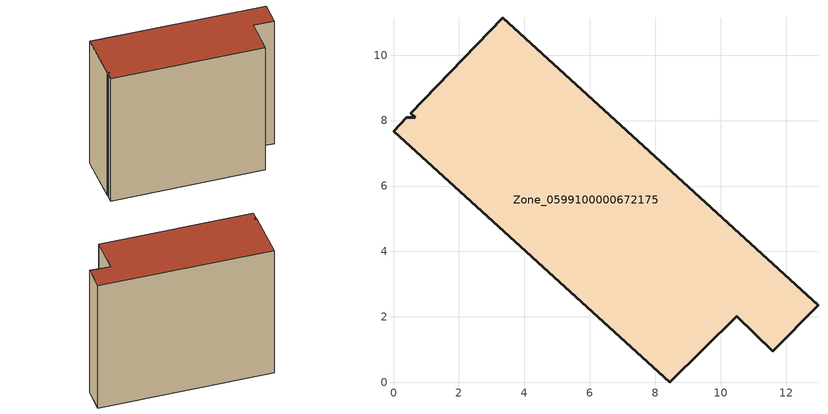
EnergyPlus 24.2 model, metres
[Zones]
Zone_0599100000672175
 floor ground (C_G): 3.35,11.15 12.97,2.36 11.59,0.95 10.49,2.02 8.44,0 0,7.68 0.39,8.09 0.66,8.1 0.53,8.23 z0
 wall outside (C_F): 8.44,0 10.49,2.02 11.59,0.95 12.97,2.36 3.35,11.15 0.53,8.23 0.66,8.1 0.39,8.09 0,7.68 8.44,0 z0:10.36
 roof outside (C_R): 0.66,8.1 0.39,8.09 0,7.68 8.44,0 10.49,2.02 11.59,0.95 12.97,2.36 3.35,11.15 0.53,8.23 z10.36
[BUILDING]
Pand.0599100000672175: North Axis=0; Terrain=City; Loads Convergence Tolerance Value=0.04; Temperature Convergence Tolerance Value=0.4; Solar Distribution=FullExterior; Maximum Number of Warmup Days=25; Minimum Number of Warmup Days=1
[Site:Location]
Rotterdam.The.Hague.AP_ZH_NLD Design_Conditions: Latitude=51.96; Longitude=4.45; Time Zone=1; Elevation=-4.5
[SITE:GROUNDTEMPERATURE:BUILDINGSURFACE]
18, 18, 18, 18, 18, 18, 18, 18, 18, 18, 18, 18
[MATERIAL] Thermal Absorptance=0.9; Solar Absorptance=0.7; Visible Absorptance=0.7
Name | Roughness | Thickness | Conductivity | Density | Specific Heat
G.TI.1946 | MediumSmooth | 0.15 | 1 | 540 | 1210
F.TI.1946 | Rough | 0.3 | 0.857143 | 1920 | 840
R.TI.1946 | MediumRough | 0.2 | 0.1 | 1500 | 1000
[CONSTRUCTION]
C_G: G.TI.1946
C_F: F.TI.1946
C_R: R.TI.1946
[ZONE]
Zone_0599100000672175: Type=1; Multiplier=1; Ceiling Height=Autocalculate; Volume=Autocalculate; Floor Area=autocalculate; Part of Total Floor Area=Yes
[ZONEINFILTRATION:DESIGNFLOWRATE]
Infil_Zone_0599100000672175: Zone or ZoneList or Space or SpaceList=Zone_0599100000672175; Schedule=AlwaysOn; Design Flow Rate Calculation Method=Flow/Area; Flow Rate per Floor Area=0.003; Constant Term Coefficient=1; Temperature Term Coefficient=0; Velocity Term Coefficient=0; Velocity Squared Term Coefficient=0
[HVACTEMPLATE:ZONE:IDEALLOADSAIRSYSTEM]
Zone_0599100000672175: Maximum Heating Supply Air Temperature=50; Minimum Cooling Supply Air Temperature=13; Maximum Heating Supply Air Humidity Ratio=0.0156; Minimum Cooling Supply Air Humidity Ratio=0.0077; Heating Limit=NoLimit; Cooling Limit=NoLimit; Dehumidification Control Type=ConstantSensibleHeatRatio; Cooling Sensible Heat Ratio=0.7; Dehumidification Setpoint=60; Humidification Control Type=None; Humidification Setpoint=30; Outdoor Air Method=None; Outdoor Air Flow Rate per Person=0.00944; Outdoor Air Flow Rate per Zone Floor Area=0; Outdoor Air Flow Rate per Zone=0; Demand Controlled Ventilation Type=None; Outdoor Air Economizer Type=NoEconomizer; Heat Recovery Type=None; Sensible Heat Recovery Effectiveness=0.7; Latent Heat Recovery Effectiveness=0.65
[ZONECONTROL:THERMOSTAT]
ThermostatControl_Zone_0599100000672175: Zone or ZoneList=Zone_0599100000672175; Control Type Schedule=DualSetpointControlType; Control 1=Thermostat_Zone_0599100000672175; Temperature Difference Between Cutout And Setpoint=0
[THERMOSTATSETPOINT:DUALSETPOINT]
Thermostat_Zone_0599100000672175: Heating Setpoint Temperature Schedule=HeatingSetpoint_Zone_0599100000672175; Cooling Setpoint Temperature Schedule=CoolingSetpoint_Zone_0599100000672175
[SCHEDULE:COMPACT]
HeatingSetpoint_Zone_0599100000672175: Through: 12/31, For: AllDays, Until: 24:00, 21
CoolingSetpoint_Zone_0599100000672175: Through: 12/31, For: AllDays, Until: 24:00, 24
DualSetpointControlType: Through: 12/31, For: AllDays, Until: 24:00, 4
AlwaysOn: Through: 12/31, For: AllDays, Until: 24:00, 1
